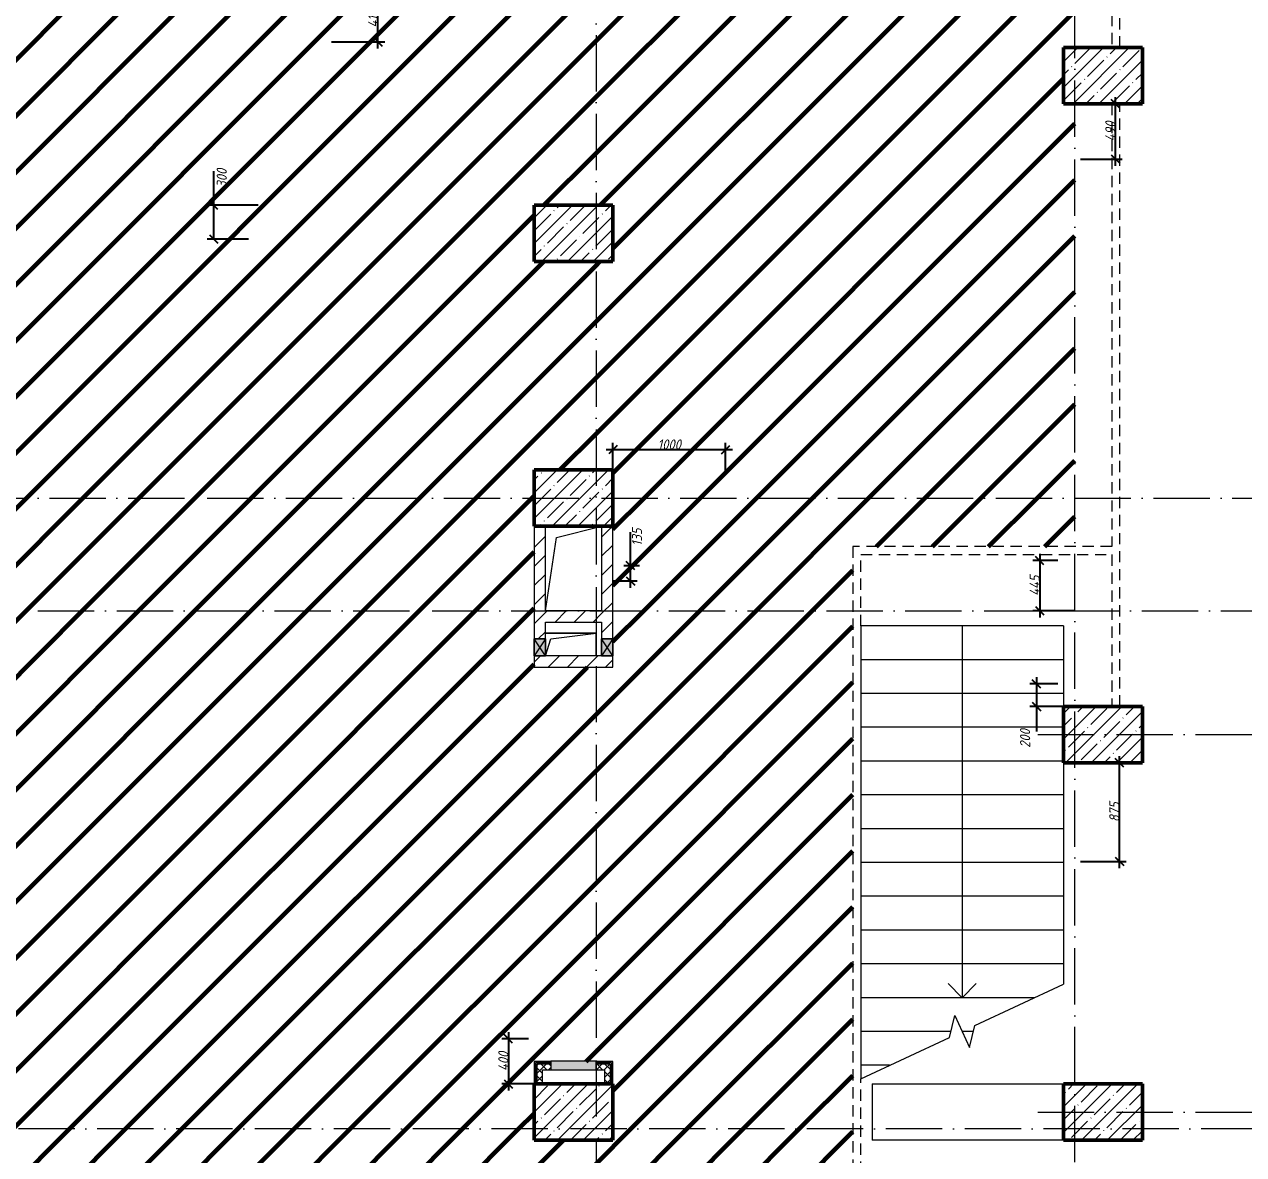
# Model space of a CAD drawing. Header units: millimetres. Extents: x -606178 to 312196, y -19338 to 632709.
# Drawn here: x -180876 to -170052, y 521547 to 531580 of the extents above; entities that cross this region are included whole.
import ezdxf

# ---------------------------------------------------------------- set-up
doc = ezdxf.new("R2010")
doc.units = ezdxf.units.MM
doc.linetypes.add('200_ШТРИХ_ш1п0_6_', pattern=[160, 100, -60])
doc.linetypes.add('50_200_ШТРИХ_1Т_ш5_п1_п1_', pattern=[700, 500, -100, 0, -100])
for name, color, linetype, lineweight in [('6.4.3) Окр пт с инж. ПТ2.3', 150, 'Continuous', 60), ('A-____-____-DIMS', 7, 'Continuous', 9), ('A-DETL-____-OTLN-3', 7, '200_ШТРИХ_ш1п0_6_', 9), ('A-DETL-GENF-OTLN', 7, 'Continuous', 9), ('A-FLOR-____-OTLN', 7, 'Continuous', 9), ('A-GENM-____-OTLN', 7, 'Continuous', 9), ('A-GLAZ-____-OTLN', 7, 'Continuous', 9), ('A-WALL-____-MCUT', 7, 'Continuous', 13), ('A-WALL-____-MCUT-1', 7, 'Continuous', 9), ('A-WALL-____-OTLN', 7, 'Continuous', 9), ('A-WALL-____-PATT-1', 7, 'Continuous', 9), ('A-WALL-FNSH-MCUT-1', 7, 'Continuous', 9), ('S-COLS-____-MCUT', 7, 'Continuous', 50), ('S-COLS-____-OTLN', 7, 'Continuous', 9), ('S-GRID-____-OTLN-1', 7, '50_200_ШТРИХ_1Т_ш5_п1_п1_', 9), ('S-STRS-____-MBND', 7, 'Continuous', 9), ('S-STRS-____-OTLN-1', 7, 'Continuous', 9)]:
    doc.layers.add(name, color=color, linetype=linetype, lineweight=lineweight)
doc.layers.add('A-WALL-____-PATT-3', color=9, linetype='Continuous', lineweight=9, true_color=0x808080)
doc.styles.add('ISOCPEUR_I_7', font='isocpeui.ttf', dxfattribs={"width": 0.9, "height": 90})
doc.dimstyles.new('ISO-1_8_0_9К_СРЕДНИЙ_Кладочные_1', dxfattribs={"dimscale": 304.8, "dimtxt": 89.638306, "dimasz": 0.246063, "dimexe": 0.19685, "dimexo": 0, "dimgap": 0, "dimtad": 1, "dimdec": 3, "dimrnd": 0.001, "dimdsep": 46, "dimtxsty": 'ISOCPEUR_I_7', "dimblk1": 'OBLIQUE', "dimblk2": 'OBLIQUE', "dimsah": 1, "dimcen": 0.09, "dimdle": 0.19685, "dimazin": 0, "dimtfac": 1, "dimtdec": 4, "dimtix": 1, "dimtmove": 0, "dimatfit": 3, "dimfxl": 1, "dimtvp": 1, "dimtolj": 1, "dimtzin": 0, "dimarcsym": 2})
doc.dimstyles.new('ISO-1_8_0_9К_СРЕДНИЙ_Кладочные_2', dxfattribs={"dimscale": 304.8, "dimtxt": 89.638306, "dimasz": 0.246063, "dimexe": 0.19685, "dimexo": 0, "dimgap": 0, "dimtad": 1, "dimdec": 3, "dimrnd": 0.001, "dimdsep": 46, "dimtxsty": 'ISOCPEUR_I_7', "dimblk1": 'OBLIQUE', "dimblk2": 'OBLIQUE', "dimsah": 1, "dimcen": 0.09, "dimdle": 0.19685, "dimazin": 0, "dimtfac": 1, "dimtdec": 4, "dimtix": 1, "dimtmove": 1, "dimatfit": 3, "dimfxl": 1, "dimtvp": 1, "dimtolj": 1, "dimtzin": 0, "dimarcsym": 2})
pattern_1 = [(45, (-264901.3, 451794.26), (-84.85281, 84.85281), [])]
pattern_2 = [(45, (-264901.3, 451794.26), (-35.35534, 35.35534), []), (135, (-264901.3, 451794.26), (-35.35534, -35.35534), [])]

# ---------------------------------------------------------------- blocks, each defined once
blk = doc.blocks.new('BSC_Колонна _Прямоугольная - 500х700-V97-АР1_План отверстий 2 этажа в осях 1-64_Ю-ЯЯ')
at = {"layer": 'S-COLS-____-OTLN'}
h = blk.add_hatch(dxfattribs=at)
h.set_pattern_fill('FP_110', color=256, style=0, pattern_type=2)
h.set_pattern_definition([(315, (-70131.04, 93600), (114.04925, 114.04925), []), (315, (-70131.04, 93485.95), (114.04925, 114.04925), [201.613, -40.323, 3.353, -36.97])])
h.paths.add_polyline_path([(-250, -350), (250, -350), (250, 350), (-250, 350)], flags=0)
at = {"layer": 'S-COLS-____-MCUT'}
for p, q in [((250, 350), (-250, 350)), ((-250, 350), (-250, -350)), ((250, -350), (250, 350)), ((-250, -350), (250, -350))]:
    blk.add_line(p, q, dxfattribs=at)
blk = doc.blocks.new('BSC_Колонна _Прямоугольная - 500х700-V98-АР1_План отверстий 2 этажа в осях 1-64_Ю-ЯЯ')
at = {"layer": 'S-COLS-____-OTLN'}
h = blk.add_hatch(dxfattribs=at)
h.set_pattern_fill('FP_111', color=256, style=0, pattern_type=2)
h.set_pattern_definition([(315, (-73481.04, 93600), (114.04925, 114.04925), []), (315, (-73481.04, 93485.95), (114.04925, 114.04925), [201.613, -40.323, 3.353, -36.97])])
h.paths.add_polyline_path([(-250, -350), (250, -350), (250, 350), (-250, 350)], flags=0)
at = {"layer": 'S-COLS-____-MCUT'}
for p, q in [((250, 350), (-250, 350)), ((-250, 350), (-250, -350)), ((250, -350), (250, 350)), ((-250, -350), (250, -350))]:
    blk.add_line(p, q, dxfattribs=at)
blk = doc.blocks.new('BSC_Колонна _Прямоугольная - 500х700-V101-АР1_План отверстий 2 этажа в осях 1-64_Ю-ЯЯ')
at = {"layer": 'S-COLS-____-OTLN'}
h = blk.add_hatch(dxfattribs=at)
h.set_pattern_fill('FP_114', color=256, style=0, pattern_type=2)
h.set_pattern_definition([(315, (-79331.04, 93600), (114.04925, 114.04925), []), (315, (-79331.04, 93485.95), (114.04925, 114.04925), [201.613, -40.323, 3.353, -36.97])])
h.paths.add_polyline_path([(-250, -350), (250, -350), (250, 350), (-250, 350)], flags=0)
at = {"layer": 'S-COLS-____-MCUT'}
for p, q in [((250, 350), (-250, 350)), ((-250, 350), (-250, -350)), ((250, -350), (250, 350)), ((-250, -350), (250, -350))]:
    blk.add_line(p, q, dxfattribs=at)
blk = doc.blocks.new('BSC_Колонна _Прямоугольная - 500х700-V134-АР1_План отверстий 2 этажа в осях 1-64_Ю-ЯЯ')
at = {"layer": 'S-COLS-____-OTLN'}
h = blk.add_hatch(dxfattribs=at)
h.set_pattern_fill('FP_147', color=256, style=0, pattern_type=2)
h.set_pattern_definition([(315, (-70131.04, 88900), (114.04925, 114.04925), []), (315, (-70131.04, 88785.95), (114.04925, 114.04925), [201.613, -40.323, 3.353, -36.97])])
h.paths.add_polyline_path([(-250, -350), (250, -350), (250, 350), (-250, 350)], flags=0)
at = {"layer": 'S-COLS-____-MCUT'}
for p, q in [((250, 350), (-250, 350)), ((-250, 350), (-250, -350)), ((250, -350), (250, 350)), ((-250, -350), (250, -350))]:
    blk.add_line(p, q, dxfattribs=at)
blk = doc.blocks.new('BSC_Колонна _Прямоугольная - 500х700-V137-АР1_План отверстий 2 этажа в осях 1-64_Ю-ЯЯ')
at = {"layer": 'S-COLS-____-OTLN'}
h = blk.add_hatch(dxfattribs=at)
h.set_pattern_fill('FP_150', color=256, style=0, pattern_type=2)
h.set_pattern_definition([(315, (-75581.04, 88900), (114.04925, 114.04925), []), (315, (-75581.04, 88785.95), (114.04925, 114.04925), [201.613, -40.323, 3.353, -36.97])])
h.paths.add_polyline_path([(-250, -350), (250, -350), (250, 350), (-250, 350)], flags=0)
at = {"layer": 'S-COLS-____-MCUT'}
for p, q in [((250, 350), (-250, 350)), ((-250, 350), (-250, -350)), ((250, -350), (250, 350)), ((-250, -350), (250, -350))]:
    blk.add_line(p, q, dxfattribs=at)
blk = doc.blocks.new('BSC_Колонна _Прямоугольная - 500х700-V140-АР1_План отверстий 2 этажа в осях 1-64_Ю-ЯЯ')
at = {"layer": 'S-COLS-____-OTLN'}
h = blk.add_hatch(dxfattribs=at)
h.set_pattern_fill('FP_153', color=256, style=0, pattern_type=2)
h.set_pattern_definition([(315, (-77931.04, 88900), (114.04925, 114.04925), []), (315, (-77931.04, 88785.95), (114.04925, 114.04925), [201.613, -40.323, 3.353, -36.97])])
h.paths.add_polyline_path([(-250, -350), (250, -350), (250, 350), (-250, 350)], flags=0)
at = {"layer": 'S-COLS-____-MCUT'}
for p, q in [((250, 350), (-250, 350)), ((-250, 350), (-250, -350)), ((250, -350), (250, 350)), ((-250, -350), (250, -350))]:
    blk.add_line(p, q, dxfattribs=at)
blk = doc.blocks.new('AR_Отверстие прямоугольное _в плите_ - AR_Отверстие прямоугольное _в плите_-30552529-АР1_План отверстий 2 этажа в осях 1-64_Ю-ЯЯ')
at = {"layer": 'A-GENM-____-OTLN'}
for p, q in [((-150, 275), (250, 375)), ((-250, -375), (-150, 275))]:
    blk.add_line(p, q, dxfattribs=at)
blk = doc.blocks.new('AR_Отверстие прямоугольное _в плите_ - AR_Отверстие прямоугольное _в плите_-30553087-АР1_План отверстий 2 этажа в осях 1-64_Ю-ЯЯ')
at = {"layer": 'A-GENM-____-OTLN'}
for p, q in [((225, 100), (-225, 100)), ((-225, -100), (-175, 50)), ((-175, 50), (225, 100)), ((225, -100), (225, 100))]:
    blk.add_line(p, q, dxfattribs=at)
blk = doc.blocks.new('AR_Отверстие Ниша - Лючок-32406263-АР1_План отверстий 2 этажа в осях 1-64_Ю-ЯЯ')
at = {"layer": 'A-GLAZ-____-OTLN'}
blk.add_hatch(color=256, dxfattribs=at).paths.add_polyline_path([(-200, 37), (-200, -38), (200, -38), (200, 37)], flags=0)
for p, q in [((200, 37), (-200, 37)), ((-200, 37), (-200, -38)), ((200, -38), (200, 37)), ((-200, -38), (200, -38))]:
    blk.add_line(p, q, dxfattribs=at)
blk = doc.blocks.new('AR_Отверстие прямоугольное _в стене__БезПР - AR_Отверстие прямоугольное _в стене__БезПР-V203-АР1_План отверстий 2 этажа в осях 1-64_Ю-ЯЯ')
at = {"layer": 'A-GLAZ-____-OTLN'}
blk.add_hatch(color=256, dxfattribs=at).paths.add_polyline_path([(75, -50), (75, 50), (-75, 50), (-75, -50)], flags=0)
at = {"layer": 'A-DETL-GENF-OTLN'}
for p, q in [((-75, -50), (-75, 50)), ((-75, 50), (75, 50)), ((75, 50), (-75, -50)), ((-75, 50), (75, -50)), ((75, 50), (-75, 50)), ((-75, 50), (-75, -50)), ((75, 50), (75, -50)), ((75, -50), (75, 50)), ((75, -50), (-75, -50)), ((-75, -50), (75, -50))]:
    blk.add_line(p, q, dxfattribs=at)
blk = doc.blocks.new('_Oblique')
at = {"color": 0, "linetype": 'ByBlock', "lineweight": -2}
blk.add_line((-0.5, -0.5), (0.5, 0.5), dxfattribs=at)
blk = doc.blocks.new('*D4994')
at = {"layer": 'A-____-____-DIMS', "color": 0, "lineweight": -2, "transparency": 16777216}
for p, q in [((-177737, 531365), (-177737, 531900)), ((-177843, 531840), (-177677, 531840)), ((-178151, 531425), (-177677, 531425))]:
    blk.add_line(p, q, dxfattribs=at)
at = {"layer": 'Defpoints', "color": 0, "transparency": 16777216}
for p in [(-177843, 531840), (-177737, 531840), (-178151, 531425)]:
    blk.add_point(p, dxfattribs=at)
at = {"layer": 'A-____-____-DIMS', "color": 0, "lineweight": -2, "transparency": 16777216, "xscale": 75, "yscale": 75, "zscale": 75}
for p, rotation in [((-177737, 531840), 90), ((-177737, 531425), 270)]:
    blk.add_blockref('_Oblique', p, dxfattribs=dict(at, rotation=rotation))
at = {"layer": 'A-____-____-DIMS', "color": 0, "transparency": 16777216, "insert": (-177782, 531633), "char_height": 90, "width": 384.76, "attachment_point": 5, "rotation": 90, "style": 'ISOCPEUR_I_7'}
blk.add_mtext('\\A1;415', dxfattribs=at)
blk = doc.blocks.new('*D5008')
at = {"layer": 'A-____-____-DIMS', "color": 0, "lineweight": -2, "transparency": 16777216}
for p, q in [((-175495, 526775), (-175495, 527074)), ((-175414, 526775), (-175555, 526775)), ((-175495, 526580), (-175495, 526775)), ((-175651, 526640), (-175435, 526640))]:
    blk.add_line(p, q, dxfattribs=at)
at = {"layer": 'Defpoints', "color": 0, "transparency": 16777216}
for p in [(-175495, 526775), (-175414, 526775), (-175651, 526640)]:
    blk.add_point(p, dxfattribs=at)
at = {"layer": 'A-____-____-DIMS', "color": 0, "lineweight": -2, "transparency": 16777216, "xscale": 75, "yscale": 75, "zscale": 75}
for p, rotation in [((-175495, 526775), 90), ((-175495, 526640), 270)]:
    blk.add_blockref('_Oblique', p, dxfattribs=dict(at, rotation=rotation))
at = {"layer": 'A-____-____-DIMS', "color": 0, "transparency": 16777216, "insert": (-175483, 526950), "char_height": 90, "width": 368.21, "attachment_point": 1, "rotation": 90, "line_spacing_factor": 1.149209, "style": 'ISOCPEUR_I_7'}
blk.add_mtext('\\A1;135', dxfattribs=at)
blk = doc.blocks.new('*D5009')
at = {"layer": 'A-____-____-DIMS', "color": 0, "lineweight": -2, "transparency": 16777216}
for p, q in [((-176579, 522635), (-176579, 522115)), ((-176401, 522575), (-176639, 522575)), ((-176351, 522175), (-176639, 522175))]:
    blk.add_line(p, q, dxfattribs=at)
at = {"layer": 'Defpoints', "color": 0, "transparency": 16777216}
for p in [(-176401, 522575), (-176579, 522175), (-176351, 522175)]:
    blk.add_point(p, dxfattribs=at)
at = {"layer": 'A-____-____-DIMS', "color": 0, "lineweight": -2, "transparency": 16777216, "xscale": 75, "yscale": 75, "zscale": 75}
for p, rotation in [((-176579, 522575), 90), ((-176579, 522175), 270)]:
    blk.add_blockref('_Oblique', p, dxfattribs=dict(at, rotation=rotation))
at = {"layer": 'A-____-____-DIMS', "color": 0, "transparency": 16777216, "insert": (-176624, 522375), "char_height": 90, "width": 426.13, "attachment_point": 5, "rotation": 90, "style": 'ISOCPEUR_I_7'}
blk.add_mtext('\\A1;400', dxfattribs=at)
blk = doc.blocks.new('*D5010')
at = {"layer": 'A-____-____-DIMS', "color": 0, "lineweight": -2, "transparency": 16777216}
for p, q in [((-175711, 527806), (-174591, 527806)), ((-175651, 527625), (-175651, 527866)), ((-174651, 527608), (-174651, 527866))]:
    blk.add_line(p, q, dxfattribs=at)
at = {"layer": 'Defpoints', "color": 0, "transparency": 16777216}
for p in [(-174651, 527806), (-175651, 527625), (-174651, 527608)]:
    blk.add_point(p, dxfattribs=at)
at = {"layer": 'A-____-____-DIMS', "color": 0, "lineweight": -2, "transparency": 16777216, "xscale": 75, "yscale": 75, "zscale": 75, "rotation": 180}
blk.add_blockref('_Oblique', (-175651, 527806), dxfattribs=at)
at = {"layer": 'A-____-____-DIMS', "color": 0, "lineweight": -2, "transparency": 16777216, "xscale": 75, "yscale": 75, "zscale": 75}
blk.add_blockref('_Oblique', (-174651, 527806), dxfattribs=at)
at = {"layer": 'A-____-____-DIMS', "color": 0, "transparency": 16777216, "insert": (-175151, 527851), "char_height": 90, "width": 504.73, "attachment_point": 5, "style": 'ISOCPEUR_I_7'}
blk.add_mtext('\\A1;1000', dxfattribs=at)
blk = doc.blocks.new('*D5011')
at = {"layer": 'A-____-____-DIMS', "color": 0, "lineweight": -2, "transparency": 16777216}
for p, q in [((-171190, 530325), (-171190, 530935)), ((-171296, 530875), (-171130, 530875)), ((-171501, 530385), (-171130, 530385))]:
    blk.add_line(p, q, dxfattribs=at)
at = {"layer": 'Defpoints', "color": 0, "transparency": 16777216}
for p in [(-171296, 530875), (-171190, 530875), (-171501, 530385)]:
    blk.add_point(p, dxfattribs=at)
at = {"layer": 'A-____-____-DIMS', "color": 0, "lineweight": -2, "transparency": 16777216, "xscale": 75, "yscale": 75, "zscale": 75}
for p, rotation in [((-171190, 530875), 90), ((-171190, 530385), 270)]:
    blk.add_blockref('_Oblique', p, dxfattribs=dict(at, rotation=rotation))
at = {"layer": 'A-____-____-DIMS', "color": 0, "transparency": 16777216, "insert": (-171235, 530630), "char_height": 90, "width": 426.13, "attachment_point": 5, "rotation": 90, "style": 'ISOCPEUR_I_7'}
blk.add_mtext('\\A1;490', dxfattribs=at)
blk = doc.blocks.new('*D5013')
at = {"layer": 'A-____-____-DIMS', "color": 0, "lineweight": -2, "transparency": 16777216}
for p, q in [((-171154, 524090), (-171154, 525085)), ((-171260, 525025), (-171094, 525025)), ((-171501, 524150), (-171094, 524150))]:
    blk.add_line(p, q, dxfattribs=at)
at = {"layer": 'Defpoints', "color": 0, "transparency": 16777216}
for p in [(-171260, 525025), (-171154, 525025), (-171501, 524150)]:
    blk.add_point(p, dxfattribs=at)
at = {"layer": 'A-____-____-DIMS', "color": 0, "lineweight": -2, "transparency": 16777216, "xscale": 75, "yscale": 75, "zscale": 75}
for p, rotation in [((-171154, 525025), 90), ((-171154, 524150), 270)]:
    blk.add_blockref('_Oblique', p, dxfattribs=dict(at, rotation=rotation))
at = {"layer": 'A-____-____-DIMS', "color": 0, "transparency": 16777216, "insert": (-171200, 524588), "char_height": 90, "width": 409.58, "attachment_point": 5, "rotation": 90, "style": 'ISOCPEUR_I_7'}
blk.add_mtext('\\A1;875', dxfattribs=at)
blk = doc.blocks.new('*D5015')
at = {"layer": 'A-____-____-DIMS', "color": 0, "lineweight": -2, "transparency": 16777216}
for p, q in [((-171701, 526820), (-171922, 526820)), ((-171862, 526880), (-171862, 526315)), ((-171551, 526375), (-171922, 526375))]:
    blk.add_line(p, q, dxfattribs=at)
at = {"layer": 'Defpoints', "color": 0, "transparency": 16777216}
for p in [(-171701, 526820), (-171862, 526375), (-171551, 526375)]:
    blk.add_point(p, dxfattribs=at)
at = {"layer": 'A-____-____-DIMS', "color": 0, "lineweight": -2, "transparency": 16777216, "xscale": 75, "yscale": 75, "zscale": 75}
for p, rotation in [((-171862, 526820), 90), ((-171862, 526375), 270)]:
    blk.add_blockref('_Oblique', p, dxfattribs=dict(at, rotation=rotation))
at = {"layer": 'A-____-____-DIMS', "color": 0, "transparency": 16777216, "insert": (-171907, 526598), "char_height": 90, "width": 442.68, "attachment_point": 5, "rotation": 90, "style": 'ISOCPEUR_I_7'}
blk.add_mtext('\\A1;445', dxfattribs=at)
blk = doc.blocks.new('*D5017')
at = {"layer": 'A-____-____-DIMS', "color": 0, "lineweight": -2, "transparency": 16777216}
for p, q in [((-171891, 525785), (-171891, 525525)), ((-171701, 525725), (-171951, 525725)), ((-171651, 525525), (-171951, 525525)), ((-171891, 525525), (-171891, 525303))]:
    blk.add_line(p, q, dxfattribs=at)
at = {"layer": 'Defpoints', "color": 0, "transparency": 16777216}
for p in [(-171701, 525725), (-171891, 525525), (-171651, 525525)]:
    blk.add_point(p, dxfattribs=at)
at = {"layer": 'A-____-____-DIMS', "color": 0, "lineweight": -2, "transparency": 16777216, "xscale": 75, "yscale": 75, "zscale": 75}
for p, rotation in [((-171891, 525725), 90), ((-171891, 525525), 270)]:
    blk.add_blockref('_Oblique', p, dxfattribs=dict(at, rotation=rotation))
at = {"layer": 'A-____-____-DIMS', "color": 0, "transparency": 16777216, "insert": (-172037, 525158), "char_height": 90, "width": 409.58, "attachment_point": 1, "rotation": 90, "line_spacing_factor": 1.149209, "style": 'ISOCPEUR_I_7'}
blk.add_mtext('\\A1;200', dxfattribs=at)
blk = doc.blocks.new('*D4968')
at = {"layer": 'A-____-____-DIMS', "color": 0, "lineweight": -2, "transparency": 16777216}
for p, q in [((-179195, 529975), (-179195, 530276)), ((-178801, 529975), (-179255, 529975)), ((-179195, 529675), (-179195, 530035)), ((-178887, 529675), (-179255, 529675))]:
    blk.add_line(p, q, dxfattribs=at)
at = {"layer": 'Defpoints', "color": 0, "transparency": 16777216}
for p in [(-178801, 529975), (-179195, 529675), (-178887, 529675)]:
    blk.add_point(p, dxfattribs=at)
at = {"layer": 'A-____-____-DIMS', "color": 0, "lineweight": -2, "transparency": 16777216, "xscale": 75, "yscale": 75, "zscale": 75}
for p, rotation in [((-179195, 529975), 90), ((-179195, 529675), 270)]:
    blk.add_blockref('_Oblique', p, dxfattribs=dict(at, rotation=rotation))
at = {"layer": 'A-____-____-DIMS', "color": 0, "transparency": 16777216, "insert": (-179169, 530131), "char_height": 90, "width": 409.58, "attachment_point": 1, "rotation": 90, "line_spacing_factor": 1.149209, "style": 'ISOCPEUR_I_7'}
blk.add_mtext('\\A1;300', dxfattribs=at)

msp = doc.modelspace()

# ---------------------------------------------------------------- hatches: boundary and pattern name
at = {"layer": '6.4.3) Окр пт с инж. ПТ2.3'}
h = msp.add_hatch(dxfattribs=at)
h.set_pattern_fill('ANSI31', color=256, scale=111)
h.paths.add_polyline_path([(-175801.3011, 533475.3011), (-176351.3011, 533475.3011), (-176351.3011, 533825.3011), (-181101.3011, 533825.3011), (-181101.3011, 532825.3011), (-181101.3011, 529875.3011), (-181101.3011, 528475.3011), (-181101.3011, 527375.3011), (-176351.3011, 527375.3011), (-176351.3011, 527625.3011), (-175801.3011, 527625.3011), (-175801.3011, 529475.3006), (-176351.3011, 529475.3006), (-176351.3011, 529975.3006), (-175801.3011, 529975.3006)])
h = msp.add_hatch(dxfattribs=at)
h.set_pattern_fill('ANSI31', color=256, scale=111)
h.paths.add_polyline_path([(-172651.3011, 533825.3011), (-175651.3011, 533825.3011), (-175651.3011, 533475.3011), (-175801.3011, 533475.3011), (-175801.3011, 529975.3006), (-175651.3011, 529975.3006), (-175651.3011, 529475.3006), (-175801.3011, 529475.3006), (-175801.3011, 527625.3011), (-175651.3011, 527625.3011), (-175651.3011, 527375.3011), (-171551.3011, 527375.3011), (-171551.3011, 530875.3011), (-171651.3011, 530875.3011), (-171651.3011, 531375.3011), (-171551.3011, 531375.3011), (-171551.3011, 532625.3011), (-171651.3011, 532625.3011), (-171651.3011, 533325.3011), (-171651.3011, 533625.3011), (-172551.3011, 533625.3011), (-172551.3011, 532725.3011), (-172651.3011, 532725.3011)])
h = msp.add_hatch(dxfattribs=at)
h.set_pattern_fill('ANSI31', color=256, scale=111)
h.paths.add_polyline_path([(-176351.3011, 527125.3011), (-176351.3011, 527375.3011), (-181101.3011, 527375.3011), (-181101.3011, 526375.3011), (-176351.3011, 526375.3011)])
h = msp.add_hatch(dxfattribs=at)
h.set_pattern_fill('ANSI31', color=256, scale=111)
h.paths.add_polyline_path([(-173521.3011, 526945.3011), (-171551.3011, 526945.3011), (-171551.3011, 527375.3011), (-175651.3011, 527375.3011), (-175651.3011, 527125.3011), (-175651.3011, 526375.3011), (-173521.3011, 526375.3011)])
h = msp.add_hatch(dxfattribs=at)
h.set_pattern_fill('ANSI31', color=256, scale=111)
h.paths.add_polyline_path([(-175801.3011, 525875.3011), (-176351.3011, 525875.3011), (-176351.3011, 525975.3011), (-176351.3011, 526125.3011), (-176351.3011, 526375.3011), (-181101.3011, 526375.3011), (-181101.3011, 525525.3011), (-181101.3011, 524125.3011), (-181751.3011, 524125.3011), (-181751.3011, 522175.3011), (-181401.3011, 522175.3011), (-181101.3011, 522175.3011), (-181101.3011, 521775.3011), (-176351.3011, 521775.3011), (-176351.3011, 522175.3011), (-176351.3011, 522375.3011), (-176201.3011, 522375.3011), (-175801.3011, 522375.3011)])
h = msp.add_hatch(dxfattribs=at)
h.set_pattern_fill('ANSI31', color=256, scale=111)
h.paths.add_polyline_path([(-173521.3011, 526375.3011), (-175651.3011, 526375.3011), (-175651.3011, 526125.3011), (-175651.3011, 525975.3011), (-175651.3011, 525875.3011), (-175801.3011, 525875.3011), (-175801.3011, 522375.3011), (-175651.3011, 522375.3011), (-175651.3011, 522175.3011), (-175651.3011, 521775.3011), (-173521.3011, 521775.3011)])
h = msp.add_hatch(dxfattribs=at)
h.set_pattern_fill('ANSI31', color=256, scale=111)
h.paths.add_polyline_path([(-175801.3011, 521675.3011), (-176351.3011, 521675.3011), (-176351.3011, 521775.3011), (-181101.3011, 521775.3011), (-181101.3011, 521675.3011), (-181401.3011, 521675.3011), (-181751.3011, 521675.3011), (-181751.3011, 519375.3011), (-175801.3011, 519375.3011)])
h.paths.add_polyline_path([(-178824.5006, 519809.6378), (-177165.8832, 519809.6378), (-177165.8832, 521009.6378), (-178824.5006, 521009.6378)], flags=24)
h = msp.add_hatch(dxfattribs=at)
h.set_pattern_fill('ANSI31', color=256, scale=111)
h.paths.add_polyline_path([(-173521.3011, 521775.3011), (-175651.3011, 521775.3011), (-175651.3011, 521675.3011), (-175801.3011, 521675.3011), (-175801.3011, 519375.3011), (-173521.3011, 519375.3011)])
at = {"layer": 'A-WALL-____-PATT-1'}
h = msp.add_hatch(dxfattribs=at)
h.set_pattern_fill('FP_4', color=256, style=0, pattern_type=2)
h.set_pattern_definition(pattern_1)
h.paths.add_polyline_path([(-176351.3011, 526125.3011), (-176251.3011, 526125.3011), (-176251.3011, 527125.3011), (-176351.3011, 527125.3011)], flags=0)
h = msp.add_hatch(dxfattribs=at)
h.set_pattern_fill('FP_4', color=256, style=0, pattern_type=2)
h.set_pattern_definition(pattern_1)
h.paths.add_polyline_path([(-175688.8011, 526125.3011), (-175651.3011, 526125.3011), (-175651.3011, 527125.3011), (-175751.3011, 527125.3011), (-175751.3011, 526125.3011), (-175701.3011, 526125.3011)], flags=0)
h = msp.add_hatch(dxfattribs=at)
h.set_pattern_fill('FP_4', color=256, style=0, pattern_type=2)
h.set_pattern_definition(pattern_1)
h.paths.add_polyline_path([(-175751.3011, 526275.3011), (-175751.3011, 526375.3011), (-176251.3011, 526375.3011), (-176251.3011, 526275.3011)], flags=0)
h = msp.add_hatch(dxfattribs=at)
h.set_pattern_fill('FP_4', color=256, style=0, pattern_type=2)
h.set_pattern_definition(pattern_1)
h.paths.add_polyline_path([(-176251.3011, 525875.3011), (-175651.3011, 525875.3011), (-175651.3011, 525975.3011), (-176351.3011, 525975.3011), (-176351.3011, 525875.3011)], flags=0)
at = {"layer": 'A-WALL-____-PATT-3'}
h = msp.add_hatch(dxfattribs=at)
h.set_pattern_fill('FP_7', color=256, style=0, pattern_type=2)
h.set_pattern_definition(pattern_2)
h.paths.add_polyline_path([(-176326.3011, 522300.3011), (-176201.3011, 522300.3011), (-176201.3011, 522350.3011), (-176326.3011, 522350.3011)], flags=0)
h.paths.add_polyline_path([(-175676.3011, 522300.3011), (-175676.3011, 522350.3011), (-175801.3011, 522350.3011), (-175801.3011, 522300.3011), (-175726.3011, 522300.3011)], flags=0)
h = msp.add_hatch(dxfattribs=at)
h.set_pattern_fill('FP_7', color=256, style=0, pattern_type=2)
h.set_pattern_definition(pattern_2)
h.paths.add_polyline_path([(-176276.3011, 522175.3011), (-176276.3011, 522300.3011), (-176326.3011, 522300.3011), (-176326.3011, 522175.3011)], flags=0)
h = msp.add_hatch(dxfattribs=at)
h.set_pattern_fill('FP_7', color=256, style=0, pattern_type=2)
h.set_pattern_definition(pattern_2)
h.paths.add_polyline_path([(-175676.3011, 522175.3011), (-175676.3011, 522300.3011), (-175726.3011, 522300.3011), (-175726.3011, 522175.3011)], flags=0)

# ---------------------------------------------------------------- linework, layer by layer
at = {"layer": 'A-DETL-____-OTLN-3'}
for p, q in [((-171221.3011, 532625.3011), (-171221.3011, 531375.3011)), ((-171151.3011, 531375.3011), (-171151.3011, 532625.3011)), ((-171221.3011, 530875.3011), (-171221.3011, 526945.3011)), ((-171151.3011, 525525.3011), (-171151.3011, 530875.3011)), ((-173521.3011, 526945.3011), (-173521.3011, 516355.3011)), ((-171221.3011, 526945.3011), (-173521.3011, 526945.3011)), ((-173451.3011, 526240.3011), (-173451.3011, 526875.3011)), ((-173451.3011, 526875.3011), (-171221.3011, 526875.3011)), ((-171221.3011, 526875.3011), (-171221.3011, 525525.3011)), ((-173451.3011, 516425.3011), (-173451.3011, 522220.6242))]:
    msp.add_line(p, q, dxfattribs=at)
at = {"layer": 'A-FLOR-____-OTLN'}
for p, q in [((-176251.3011, 526175.3011), (-175801.3011, 526175.3011)), ((-175801.3011, 526175.3011), (-175801.3011, 525975.3011))]:
    msp.add_line(p, q, dxfattribs=at)
at = {"layer": 'A-WALL-____-MCUT'}
for p, q in [((-176201.3011, 522350.3011), (-176326.3011, 522350.3011)), ((-176326.3011, 522350.3011), (-176326.3011, 522175.3011)), ((-176276.3011, 522300.3011), (-176201.3011, 522300.3011)), ((-176276.3011, 522175.3011), (-176276.3011, 522300.3011)), ((-175676.3011, 522350.3011), (-175801.3011, 522350.3011)), ((-175801.3011, 522300.3011), (-175726.3011, 522300.3011)), ((-175726.3011, 522300.3011), (-175726.3011, 522175.3011)), ((-175676.3011, 522350.3011), (-175676.3011, 522175.3011))]:
    msp.add_line(p, q, dxfattribs=at)
at = {"layer": 'A-WALL-____-MCUT-1'}
for p, q in [((-176201.3011, 522362.8011), (-176338.8011, 522362.8011)), ((-176338.8011, 522362.8011), (-176338.8011, 522175.3011)), ((-175663.8011, 522362.8011), (-175801.3011, 522362.8011)), ((-175663.8011, 522362.8011), (-175663.8011, 522175.3011))]:
    msp.add_line(p, q, dxfattribs=at)
at = {"layer": 'A-WALL-____-OTLN'}
for p, q in [((-173351.3011, 522175.3011), (-171651.3011, 522175.3011)), ((-173351.3011, 522175.3011), (-173351.3011, 521675.3011)), ((-171651.3011, 521675.3011), (-173351.3011, 521675.3011))]:
    msp.add_line(p, q, dxfattribs=at)
at = {"layer": 'A-WALL-FNSH-MCUT-1'}
for p, q in [((-176351.3011, 527125.3011), (-176351.3011, 526125.3011)), ((-176251.3011, 526375.3011), (-176251.3011, 527125.3011)), ((-175751.3011, 527125.3011), (-175751.3011, 526375.3011)), ((-175651.3011, 526125.3011), (-175651.3011, 527125.3011)), ((-175751.3011, 526375.3011), (-176251.3011, 526375.3011)), ((-176251.3011, 526125.3011), (-176251.3011, 526275.3011)), ((-176251.3011, 526275.3011), (-175751.3011, 526275.3011)), ((-175751.3011, 526275.3011), (-175751.3011, 526125.3011)), ((-176351.3011, 525975.3011), (-176351.3011, 525875.3011)), ((-175751.3011, 525975.3011), (-176251.3011, 525975.3011)), ((-175651.3011, 525875.3011), (-175651.3011, 525975.3011)), ((-176351.3011, 525875.3011), (-175651.3011, 525875.3011)), ((-176201.3011, 522375.3011), (-176351.3011, 522375.3011)), ((-176351.3011, 522375.3011), (-176351.3011, 522175.3011)), ((-175651.3011, 522375.3011), (-175801.3011, 522375.3011)), ((-175651.3011, 522175.3011), (-175651.3011, 522375.3011))]:
    msp.add_line(p, q, dxfattribs=at)
at = {"layer": 'S-GRID-____-OTLN-1'}
for p, q in [((-175801.3011, 542687.1106), (-175801.3011, 491375.8881)), ((-171551.3011, 491375.8881), (-171551.3011, 542687.1106)), ((-215659.2834, 527375.3011), (-160826.8945, 527375.3011)), ((-230463.8551, 526375.3011), (-160826.8945, 526375.3011)), ((-171880.0367, 525275.3011), (-160826.8945, 525275.3011)), ((-171880.0367, 521925.3011), (-160983.596, 521925.3011)), ((-160826.8945, 521775.3011), (-215659.2834, 521775.3011))]:
    msp.add_line(p, q, dxfattribs=at)
at = {"layer": 'S-STRS-____-MBND'}
for p, q in [((-172438.0126, 522693.1284), (-171651.3011, 523059.978)), ((-172664.5895, 522587.4738), (-172617.3352, 522781.9117)), ((-172617.3352, 522781.9117), (-172485.267, 522498.6905)), ((-172485.267, 522498.6905), (-172438.0126, 522693.1284)), ((-173451.3011, 522220.6242), (-172664.5895, 522587.4738))]:
    msp.add_line(p, q, dxfattribs=at)
at = {"layer": 'S-STRS-____-OTLN-1'}
for p, q in [((-171651.3011, 526240.3011), (-173451.3011, 526240.3011)), ((-173451.3011, 526240.3011), (-173451.3011, 525940.3011)), ((-171651.3011, 526240.3011), (-173451.3011, 526240.3011)), ((-172551.3011, 526240.3011), (-172551.3011, 525940.3011)), ((-171651.3011, 526240.3011), (-171651.3011, 525940.3011)), ((-173451.3011, 525940.3011), (-173451.3011, 525640.3011)), ((-171651.3011, 525940.3011), (-173451.3011, 525940.3011)), ((-171651.3011, 525940.3011), (-173451.3011, 525940.3011)), ((-172551.3011, 525940.3011), (-172551.3011, 525640.3011)), ((-171651.3011, 525940.3011), (-171651.3011, 525640.3011)), ((-173451.3011, 525640.3011), (-173451.3011, 525340.3011)), ((-171651.3011, 525640.3011), (-173451.3011, 525640.3011)), ((-171651.3011, 525640.3011), (-173451.3011, 525640.3011)), ((-172551.3011, 525640.3011), (-172551.3011, 525340.3011)), ((-171651.3011, 525640.3011), (-171651.3011, 525525.3011)), ((-173451.3011, 525340.3011), (-173451.3011, 525040.3011)), ((-171651.3011, 525340.3011), (-173451.3011, 525340.3011)), ((-171651.3011, 525340.3011), (-173451.3011, 525340.3011)), ((-172551.3011, 525340.3011), (-172551.3011, 525040.3011)), ((-173451.3011, 525040.3011), (-173451.3011, 524740.3011)), ((-171651.3011, 525040.3011), (-173451.3011, 525040.3011)), ((-171651.3011, 525040.3011), (-173451.3011, 525040.3011)), ((-172551.3011, 525040.3011), (-172551.3011, 524740.3011)), ((-171651.3011, 525025.3011), (-171651.3011, 524740.3011)), ((-173451.3011, 524740.3011), (-173451.3011, 524440.3011)), ((-171651.3011, 524740.3011), (-173451.3011, 524740.3011)), ((-171651.3011, 524740.3011), (-173451.3011, 524740.3011)), ((-172551.3011, 524740.3011), (-172551.3011, 524440.3011)), ((-171651.3011, 524740.3011), (-171651.3011, 524440.3011)), ((-173451.3011, 524440.3011), (-173451.3011, 524140.3011)), ((-171651.3011, 524440.3011), (-173451.3011, 524440.3011)), ((-171651.3011, 524440.3011), (-173451.3011, 524440.3011)), ((-172551.3011, 524440.3011), (-172551.3011, 524140.3011)), ((-171651.3011, 524440.3011), (-171651.3011, 524140.3011)), ((-173451.3011, 524140.3011), (-173451.3011, 523840.3011)), ((-171651.3011, 524140.3011), (-173451.3011, 524140.3011)), ((-171651.3011, 524140.3011), (-173451.3011, 524140.3011)), ((-172551.3011, 524140.3011), (-172551.3011, 523840.3011)), ((-171651.3011, 524140.3011), (-171651.3011, 523840.3011)), ((-173451.3011, 523840.3011), (-173451.3011, 523540.3011)), ((-171651.3011, 523840.3011), (-173451.3011, 523840.3011)), ((-171651.3011, 523840.3011), (-173451.3011, 523840.3011)), ((-172551.3011, 523840.3011), (-172551.3011, 523540.3011)), ((-171651.3011, 523840.3011), (-171651.3011, 523540.3011)), ((-173451.3011, 523540.3011), (-173451.3011, 523240.3011)), ((-171651.3011, 523540.3011), (-173451.3011, 523540.3011)), ((-171651.3011, 523540.3011), (-173451.3011, 523540.3011)), ((-172551.3011, 523540.3011), (-172551.3011, 523240.3011)), ((-171651.3011, 523540.3011), (-171651.3011, 523240.3011)), ((-173451.3011, 523240.3011), (-173451.3011, 522940.3011)), ((-171651.3011, 523240.3011), (-173451.3011, 523240.3011)), ((-171651.3011, 523240.3011), (-173451.3011, 523240.3011)), ((-172551.3011, 523240.3011), (-172551.3011, 522940.3011)), ((-171651.3011, 523240.3011), (-171651.3011, 523059.978)), ((-172551.3011, 522940.3011), (-172676.3011, 523065.3011)), ((-172551.3011, 522940.3011), (-172426.3011, 523065.3011)), ((-173451.3011, 522940.3011), (-173451.3011, 522640.3011)), ((-171907.949, 522940.3011), (-173451.3011, 522940.3011)), ((-171907.949, 522940.3011), (-173451.3011, 522940.3011)), ((-173451.3011, 522640.3011), (-173451.3011, 522340.3011)), ((-172651.7509, 522640.3011), (-173451.3011, 522640.3011)), ((-172651.7509, 522640.3011), (-173451.3011, 522640.3011)), ((-172450.8513, 522640.3011), (-172551.3011, 522640.3011)), ((-172450.8513, 522640.3011), (-172551.3011, 522640.3011)), ((-173451.3011, 522340.3011), (-173451.3011, 522220.6242)), ((-173194.6531, 522340.3011), (-173451.3011, 522340.3011)), ((-173194.6531, 522340.3011), (-173451.3011, 522340.3011))]:
    msp.add_line(p, q, dxfattribs=at)

# ---------------------------------------------------------------- block references
at = {"layer": 'A-GENM-____-OTLN'}
for name, p in [('AR_Отверстие прямоугольное _в плите_ - AR_Отверстие прямоугольное _в плите_-30552529-АР1_План отверстий 2 этажа в осях 1-64_Ю-ЯЯ', (-176001.3011, 526750.3011)), ('AR_Отверстие прямоугольное _в плите_ - AR_Отверстие прямоугольное _в плите_-30553087-АР1_План отверстий 2 этажа в осях 1-64_Ю-ЯЯ', (-176026.3011, 526075.3011))]:
    msp.add_blockref(name, p, dxfattribs=at)
at = {"layer": 'A-GLAZ-____-OTLN'}
for name, p, rotation in [('AR_Отверстие прямоугольное _в стене__БезПР - AR_Отверстие прямоугольное _в стене__БезПР-V203-АР1_План отверстий 2 этажа в осях 1-64_Ю-ЯЯ', (-176301.3011, 526050.3011), 270), ('AR_Отверстие прямоугольное _в стене__БезПР - AR_Отверстие прямоугольное _в стене__БезПР-V203-АР1_План отверстий 2 этажа в осях 1-64_Ю-ЯЯ', (-175701.3011, 526050.3011), 270), ('AR_Отверстие Ниша - Лючок-32406263-АР1_План отверстий 2 этажа в осях 1-64_Ю-ЯЯ', (-176001.3011, 522337.8011), 180)]:
    msp.add_blockref(name, p, dxfattribs=dict(at, rotation=rotation))
at = {"layer": 'S-COLS-____-OTLN', "rotation": 89.9999999999999}
for name, p in [('BSC_Колонна _Прямоугольная - 500х700-V101-АР1_План отверстий 2 этажа в осях 1-64_Ю-ЯЯ', (-171301.3011, 531125.3011)), ('BSC_Колонна _Прямоугольная - 500х700-V140-АР1_План отверстий 2 этажа в осях 1-64_Ю-ЯЯ', (-176001.3011, 529725.3006)), ('BSC_Колонна _Прямоугольная - 500х700-V137-АР1_План отверстий 2 этажа в осях 1-64_Ю-ЯЯ', (-176001.3011, 527375.3011)), ('BSC_Колонна _Прямоугольная - 500х700-V98-АР1_План отверстий 2 этажа в осях 1-64_Ю-ЯЯ', (-171301.3011, 525275.3011)), ('BSC_Колонна _Прямоугольная - 500х700-V134-АР1_План отверстий 2 этажа в осях 1-64_Ю-ЯЯ', (-176001.3011, 521925.3011)), ('BSC_Колонна _Прямоугольная - 500х700-V97-АР1_План отверстий 2 этажа в осях 1-64_Ю-ЯЯ', (-171301.3011, 521925.3011))]:
    msp.add_blockref(name, p, dxfattribs=at)

# ---------------------------------------------------------------- dimensions: what is measured, and where the dimension line sits
at = {"layer": 'A-____-____-DIMS'}
for base, p1, p2, override, picture, middle in [((-177736.7154, 531840.3011), (-178151.3011, 531425.3011), (-177842.7814, 531840.3011), {"dimpost": '<>', "dimfxl": 517.116419}, '*D4994', (-177781.7154, 531632.8011)), ((-171190.2372, 530875.3011), (-171501.3011, 530385.3011), (-171296.3032, 530875.3011), {"dimpost": '<>', "dimfxl": 531.153578}, '*D5011', (-171235.2372, 530630.3011)), ((-171862.0504, 526375.3011), (-171701.3011, 526820.3011), (-171551.3011, 526375.3011), {"dimpost": '<>', "dimfxl": 469.600894}, '*D5015', (-171907.0504, 526597.8011)), ((-171153.9455, 525025.3011), (-171501.3011, 524150.3011), (-171260.0115, 525025.3011), {"dimpost": '<>', "dimfxl": 907.65943}, '*D5013', (-171199.5251, 524587.8011)), ((-176578.8877, 522175.3011), (-176401.3011, 522575.3011), (-176351.3011, 522175.3011), {"dimpost": '<>', "dimfxl": 403.112887}, '*D5009', (-176623.8877, 522375.3011))]:
    dim = msp.add_linear_dim(base=base, p1=p1, p2=p2, angle=90, dimstyle='ISO-1_8_0_9К_СРЕДНИЙ_Кладочные_2', override=override, dxfattribs=at)
    dim.commit()
    dim.dimension.update_dxf_attribs({"geometry": picture, "text_midpoint": middle})
for base, p1, p2, override, picture, middle in [((-179194.7438, 529675.3011), (-178801.3011, 529975.3011), (-178887.4839, 529675.3011), {"dimpost": '<>', "dimfxl": 312.133761}, '*D4968', (-179108.712, 530275.7351)), ((-175494.5803, 526775.3011), (-175651.3011, 526640.3011), (-175414.1798, 526775.3011), {"dimpost": '<>', "dimfxl": 272.858031}, '*D5008', (-175423.2758, 527074.1295)), ((-171891.1806, 525525.3011), (-171701.3011, 525725.3011), (-171651.3011, 525525.3011), {"dimpost": '<>', "dimfxl": 206.155281}, '*D5017', (-171977.2124, 525303.1915))]:
    dim = msp.add_linear_dim(base=base, p1=p1, p2=p2, angle=90, dimstyle='ISO-1_8_0_9К_СРЕДНИЙ_Кладочные_1', override=override, dxfattribs=at)
    dim.commit()
    dim.dimension.update_dxf_attribs({"geometry": picture, "text_midpoint": middle, "dimtype": 160, "text_rotation": 90})
dim = msp.add_linear_dim(base=(-174651.3011, 527805.7227), p1=(-175651.3011, 527625.3011), p2=(-174651.3011, 527608.3508), dimstyle='ISO-1_8_0_9К_СРЕДНИЙ_Кладочные_2', override={"dimpost": '<>', "dimfxl": 1000.143646}, dxfattribs=at)
dim.commit()
dim.dimension.update_dxf_attribs({"geometry": '*D5010', "text_midpoint": (-175151.3011, 527850.7227)})

doc.saveas('drawing.dxf')
